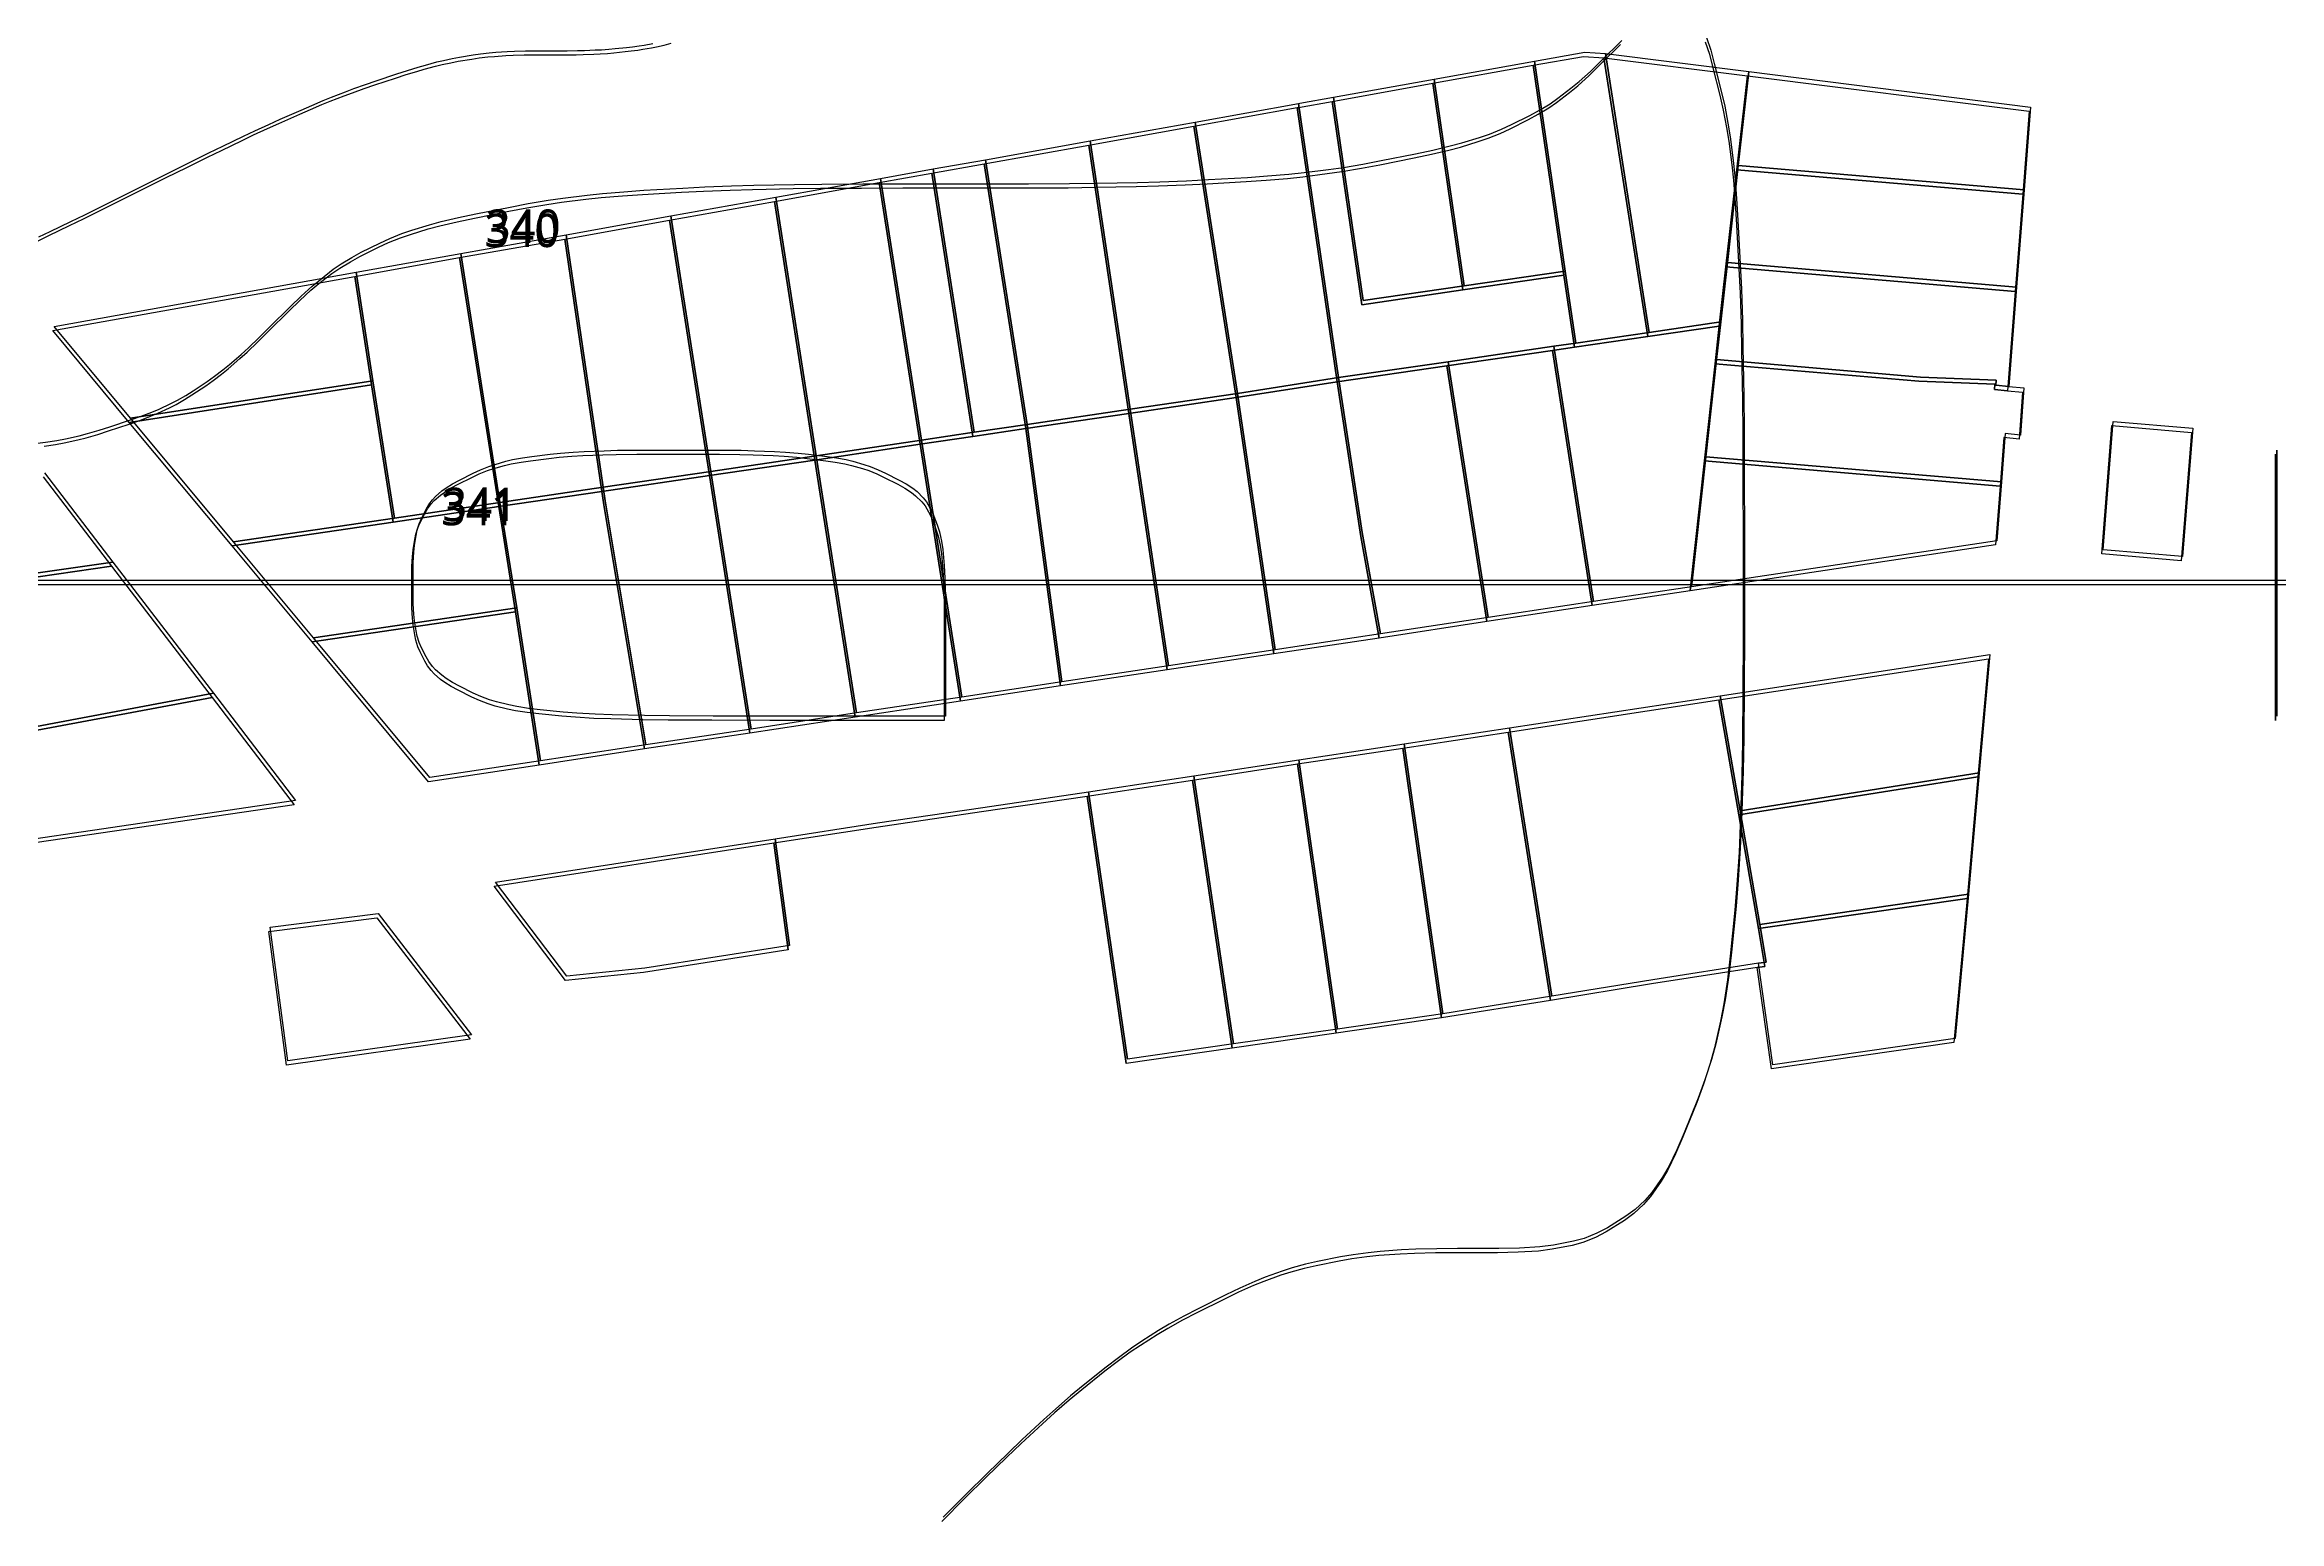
# Model space of a CAD drawing. Header units: metres. Extents: x -1097 to 1588, y -185 to 884.
# Drawn here: x 215.2 to 467, y -21.3 to 145.1 of the extents above; entities that cross this region are included whole.
import ezdxf

# ---------------------------------------------------------------- set-up
doc = ezdxf.new("R2010")
doc.units = ezdxf.units.M
for name, color, linetype in [('MUROS', 7, 'Continuous'), ('TERRENO', 188, 'Continuous'), ('VISTA LEJOS', 7, 'Continuous')]:
    doc.layers.add(name, color=color, linetype=linetype)

msp = doc.modelspace()

# ---------------------------------------------------------------- linework, layer by layer
at = {"layer": 'MUROS'}
for points in [[(33.52, 763.48), (1528.87, 763.48), (1528.87, 84.2), (33.52, 84.2)], [(33.67, 763.95), (1529.02, 763.95), (1529.02, 84.67), (33.67, 84.67)]]:
    msp.add_lwpolyline(points, close=True, dxfattribs=at)
at = {"layer": 'TERRENO'}
for points in [[(214.38, 122.95), (215.67, 123.56), (218.01, 124.69), (219.56, 125.45), (221.89, 126.6), (224.23, 127.76), (228.89, 130.09), (231.22, 131.25), (233.56, 132.41), (235.11, 133.16), (237.45, 134.29), (238.74, 134.9), (240.3, 135.62), (241.59, 136.21), (243.93, 137.24), (245.14, 137.77), (246.43, 138.32), (247.38, 138.7), (248.94, 139.31), (249.89, 139.66), (251.18, 140.12), (252.39, 140.54), (254.73, 141.31), (255.91, 141.7), (257.12, 142.07), (257.95, 142.31), (259.25, 142.66), (260, 142.84), (260.95, 143.04), (261.78, 143.2), (263.34, 143.46), (264.17, 143.58), (265.12, 143.7), (265.87, 143.76), (267.17, 143.85), (268, 143.89), (269.21, 143.92), (270.39, 143.93), (272.73, 143.93), (273.9, 143.93), (275.08, 143.94), (275.88, 143.96), (277.08, 144.01), (277.77, 144.04), (278.6, 144.1), (279.31, 144.16), (280.61, 144.29), (281.29, 144.37), (282.04, 144.47), (282.6, 144.56), (283.56, 144.73), (284.15, 144.85), (284.99, 145.04), (285.78, 145.23)], [(215.13, 99.81), (216.43, 100.01), (217.38, 100.19), (218.94, 100.54), (219.89, 100.78), (221.18, 101.15), (222.39, 101.54), (224.73, 102.31), (225.91, 102.73), (227.12, 103.19), (227.95, 103.54), (229.25, 104.15), (230, 104.53), (230.95, 105.08), (231.78, 105.61), (233.34, 106.64), (234.17, 107.23), (235.12, 107.95), (235.87, 108.56), (237.17, 109.69), (238, 110.44), (239.21, 111.6), (240.39, 112.76), (242.73, 115.09), (243.93, 116.25), (245.19, 117.4), (246.1, 118.16), (247.57, 119.29), (248.46, 119.9), (249.64, 120.62), (250.72, 121.21), (252.8, 122.24), (253.94, 122.77), (255.29, 123.32), (256.41, 123.7), (258.39, 124.31), (259.71, 124.66), (261.67, 125.12), (263.62, 125.54), (267.5, 126.31), (269.54, 126.7), (271.76, 127.07), (273.42, 127.31), (276.18, 127.66), (277.9, 127.84), (280.29, 128.04), (282.56, 128.2), (286.96, 128.45), (289.43, 128.58), (292.43, 128.69), (294.95, 128.76), (299.53, 128.85), (302.6, 128.89), (307.24, 128.92), (311.89, 128.93), (321.23, 128.93), (325.88, 128.93), (330.52, 128.96), (333.59, 129), (338.17, 129.09), (340.7, 129.16), (343.69, 129.27), (346.16, 129.4), (350.56, 129.65), (352.83, 129.81), (355.22, 130.01), (356.94, 130.19), (359.7, 130.54), (361.36, 130.78), (363.58, 131.15), (365.62, 131.54), (369.51, 132.31), (371.45, 132.73), (373.41, 133.19), (374.73, 133.54), (376.72, 134.15), (377.83, 134.53), (379.18, 135.08), (380.32, 135.61), (382.4, 136.64), (383.48, 137.23), (384.66, 137.95), (385.55, 138.56), (387.02, 139.69), (387.93, 140.45), (389.2, 141.6), (390.4, 142.76), (392.73, 145.09)], [(402.3, 145.4), (402.76, 143.99), (403.17, 142.48), (403.95, 139.37), (404.33, 137.69), (404.71, 135.76), (404.95, 134.22), (405.29, 131.55), (405.48, 129.81), (405.68, 127.27), (405.83, 124.79), (406.09, 119.86), (406.22, 117.06), (406.33, 113.57), (406.4, 110.57), (406.49, 105.04), (406.52, 101.29), (406.55, 95.55), (406.56, 89.76), (406.56, 78.09), (406.54, 72.28), (406.49, 66.52), (406.41, 62.73), (406.24, 57.12), (406.1, 54.04), (405.87, 50.44), (405.62, 47.52), (405.1, 42.33), (404.8, 39.69), (404.39, 36.96), (404.03, 35.04), (403.34, 32.01), (402.86, 30.24), (402.11, 27.93), (401.34, 25.87), (399.78, 21.98), (398.96, 20.06), (398.04, 18.19), (397.33, 16.99), (396.12, 15.26), (395.35, 14.35), (394.25, 13.34), (393.2, 12.57), (391.13, 11.27), (389.95, 10.65), (388.51, 10.07), (387.29, 9.74), (385.04, 9.31), (383.52, 9.11), (381.22, 8.97), (378.89, 8.92), (374.23, 8.92), (371.89, 8.9), (369.52, 8.85), (367.93, 8.77), (365.51, 8.6), (364.15, 8.46), (362.48, 8.23), (361.06, 7.98), (358.47, 7.46), (357.1, 7.16), (355.6, 6.75), (354.47, 6.39), (352.57, 5.7), (351.38, 5.22), (349.71, 4.47), (348.12, 3.7), (345.01, 2.14), (343.41, 1.32), (341.74, 0.4), (340.55, -0.31), (338.65, -1.52), (337.52, -2.29), (336.02, -3.38), (334.66, -4.44), (332.06, -6.51), (330.64, -7.69), (328.97, -9.13), (327.61, -10.35), (325.19, -12.6), (323.6, -14.12), (321.24, -16.42), (318.89, -18.75), (316.29, -21.35)]]:
    msp.add_lwpolyline(points, dxfattribs=at)
for points in [[(316.56, 68.92), (296.9, 68.92), (290.35, 68.93), (285.46, 68.96), (282.61, 69), (278.99, 69.09), (277.08, 69.15), (275.01, 69.27), (273.46, 69.39), (270.86, 69.65), (269.56, 69.81), (268.23, 70.01), (267.33, 70.19), (265.95, 70.54), (265.16, 70.78), (264.18, 71.15), (263.34, 71.54), (261.78, 72.31), (261.01, 72.73), (260.27, 73.19), (259.79, 73.54), (259.09, 74.15), (258.73, 74.53), (258.33, 75.08), (258.02, 75.61), (257.5, 76.64), (257.25, 77.23), (257.02, 77.95), (256.89, 78.56), (256.71, 79.69), (256.64, 80.44), (256.58, 81.6), (256.56, 82.76), (256.56, 85.09), (256.58, 86.25), (256.64, 87.4), (256.71, 88.16), (256.89, 89.29), (257.02, 89.9), (257.25, 90.62), (257.5, 91.21), (258.02, 92.24), (258.33, 92.77), (258.73, 93.32), (259.09, 93.7), (259.79, 94.31), (260.27, 94.66), (261.01, 95.12), (261.78, 95.54), (263.34, 96.31), (264.16, 96.7), (265.08, 97.07), (265.79, 97.31), (267, 97.66), (267.77, 97.84), (268.87, 98.04), (269.92, 98.19), (272, 98.45), (273.17, 98.58), (274.61, 98.69), (275.84, 98.76), (278.08, 98.85), (279.6, 98.89), (281.9, 98.91), (284.23, 98.92), (288.89, 98.92), (291.22, 98.91), (293.52, 98.89), (295.04, 98.85), (297.28, 98.76), (298.51, 98.69), (299.95, 98.58), (301.12, 98.45), (303.2, 98.19), (304.25, 98.04), (305.35, 97.84), (306.12, 97.66), (307.33, 97.31), (308.04, 97.07), (308.96, 96.7), (309.78, 96.31), (311.34, 95.54), (312.11, 95.11), (312.85, 94.62), (313.33, 94.23), (314.03, 93.54), (314.39, 93.09), (314.79, 92.43), (315.1, 91.77), (315.62, 90.48), (315.87, 89.7), (316.1, 88.66), (316.23, 87.71), (316.41, 85.9), (316.48, 84.48), (316.54, 82.03), (316.56, 78.75), (316.56, 68.92)], [(466.56, 68.92), (466.56, 68.92), (466.56, 68.93), (466.56, 68.96), (466.56, 69), (466.56, 69.09), (466.56, 69.15), (466.56, 69.27), (466.56, 69.39), (466.56, 69.65), (466.56, 69.81), (466.56, 70.01), (466.56, 70.19), (466.56, 70.54), (466.56, 70.78), (466.56, 71.15), (466.56, 71.54), (466.56, 72.31), (466.56, 72.73), (466.56, 73.19), (466.56, 73.54), (466.56, 74.15), (466.56, 74.53), (466.56, 75.08), (466.56, 75.61), (466.56, 76.64), (466.56, 77.23), (466.56, 77.95), (466.56, 78.56), (466.56, 79.69), (466.56, 80.44), (466.56, 81.6), (466.56, 82.76), (466.56, 85.09), (466.56, 86.25), (466.56, 87.4), (466.56, 88.16), (466.56, 89.29), (466.56, 89.9), (466.56, 90.62), (466.56, 91.21), (466.56, 92.24), (466.56, 92.77), (466.56, 93.32), (466.56, 93.7), (466.56, 94.31), (466.56, 94.66), (466.56, 95.12), (466.56, 95.54), (466.56, 96.31), (466.56, 96.7), (466.56, 97.07), (466.56, 97.31), (466.56, 97.66), (466.56, 97.84), (466.56, 98.04), (466.56, 98.19), (466.56, 98.45), (466.56, 98.58), (466.56, 98.69), (466.56, 98.76), (466.56, 98.85), (466.56, 98.89), (466.56, 98.91), (466.56, 98.92), (466.56, 98.92), (466.56, 98.91), (466.56, 98.89), (466.56, 98.85), (466.56, 98.76), (466.56, 98.69), (466.56, 98.58), (466.56, 98.45), (466.56, 98.19), (466.56, 98.04), (466.56, 97.84), (466.56, 97.66), (466.56, 97.31), (466.56, 97.07), (466.56, 96.7), (466.56, 96.31), (466.56, 95.54), (466.56, 95.11), (466.56, 94.62), (466.56, 94.23), (466.56, 93.54), (466.56, 93.09), (466.56, 92.43), (466.56, 91.77), (466.56, 90.48), (466.56, 89.7), (466.56, 88.66), (466.56, 87.71), (466.56, 85.9), (466.56, 84.48), (466.56, 82.03), (466.56, 78.75), (466.56, 68.92)]]:
    msp.add_lwpolyline(points, close=True, dxfattribs=at)
at = {"layer": 'VISTA LEJOS'}
for points in [[(214.08, 100.12), (215.29, 100.28), (216.58, 100.48), (217.53, 100.66), (219.09, 101.01), (220.04, 101.25), (221.33, 101.62), (222.54, 102.01), (224.88, 102.78), (226.06, 103.2), (227.27, 103.66), (228.1, 104.01), (229.4, 104.62), (230.15, 105), (231.1, 105.55), (231.93, 106.08), (233.49, 107.11), (234.32, 107.7), (235.27, 108.42), (236.02, 109.03), (237.32, 110.16), (238.15, 110.91), (239.36, 112.07), (240.54, 113.23), (242.88, 115.56), (244.08, 116.72), (245.34, 117.87), (246.26, 118.63), (247.72, 119.76), (248.61, 120.37), (249.79, 121.09), (250.87, 121.68), (252.95, 122.71), (254.09, 123.24), (255.44, 123.79), (256.56, 124.17), (258.54, 124.78), (259.86, 125.13), (261.82, 125.59), (263.77, 126.01), (267.65, 126.78), (269.69, 127.17), (271.91, 127.54), (273.57, 127.78), (276.33, 128.13), (278.05, 128.31), (280.44, 128.51), (282.71, 128.67), (287.11, 128.92), (289.58, 129.05), (292.58, 129.16), (295.1, 129.23), (299.68, 129.32), (302.75, 129.36), (307.39, 129.39), (312.05, 129.39), (321.38, 129.39), (326.03, 129.4), (330.67, 129.43), (333.74, 129.47), (338.32, 129.56), (340.85, 129.63), (343.84, 129.74), (346.31, 129.87), (350.72, 130.12), (352.98, 130.28), (355.37, 130.48), (357.09, 130.66), (359.85, 131.01), (361.52, 131.25), (363.73, 131.62), (365.77, 132.01), (369.66, 132.78), (371.61, 133.2), (373.56, 133.66), (374.88, 134.01), (376.87, 134.62), (377.98, 135), (379.33, 135.55), (380.48, 136.08), (382.55, 137.11), (383.63, 137.7), (384.81, 138.42), (385.7, 139.03), (387.17, 140.16), (388.08, 140.92), (389.35, 142.07), (390.55, 143.23), (392.88, 145.56)], [(214.38, 122.95), (215.67, 123.56), (218.01, 124.69), (219.56, 125.45), (221.89, 126.6), (224.23, 127.76), (228.89, 130.09), (231.22, 131.25), (233.56, 132.41), (235.11, 133.16), (237.45, 134.29), (238.74, 134.9), (240.3, 135.62), (241.59, 136.21), (243.93, 137.24), (245.14, 137.77), (246.43, 138.32), (247.38, 138.7), (248.94, 139.31), (249.89, 139.66), (251.18, 140.12), (252.39, 140.54), (254.73, 141.31), (255.91, 141.7), (257.12, 142.07), (257.95, 142.31), (259.25, 142.66), (260, 142.84), (260.95, 143.04), (261.78, 143.2), (263.34, 143.46), (264.17, 143.58), (265.12, 143.7), (265.87, 143.76), (267.17, 143.85), (268, 143.89), (269.21, 143.92), (270.39, 143.93), (272.73, 143.93), (273.9, 143.93), (275.08, 143.94), (275.88, 143.96), (277.08, 144.01), (277.77, 144.04), (278.6, 144.1), (279.31, 144.16), (280.61, 144.29), (281.29, 144.37), (282.04, 144.47), (282.6, 144.56), (283.56, 144.73), (284.15, 144.85), (284.99, 145.04), (285.78, 145.23)], [(214.53, 123.42), (215.82, 124.03), (218.16, 125.16), (219.71, 125.91), (222.04, 127.07), (224.38, 128.23), (229.04, 130.56), (231.38, 131.72), (233.71, 132.87), (235.26, 133.63), (237.6, 134.76), (238.89, 135.37), (240.45, 136.09), (241.74, 136.68), (244.08, 137.71), (245.29, 138.24), (246.58, 138.79), (247.53, 139.17), (249.09, 139.78), (250.04, 140.13), (251.33, 140.59), (252.54, 141.01), (254.88, 141.78), (256.06, 142.17), (257.27, 142.54), (258.1, 142.78), (259.4, 143.13), (260.15, 143.31), (261.1, 143.51), (261.93, 143.67), (263.49, 143.92), (264.32, 144.05), (265.27, 144.16), (266.02, 144.23), (267.32, 144.32), (268.15, 144.36), (269.36, 144.39), (270.54, 144.4), (272.88, 144.4), (274.05, 144.4), (275.23, 144.41), (276.03, 144.43), (277.24, 144.48), (277.92, 144.51), (278.75, 144.57), (279.46, 144.63), (280.76, 144.76), (281.44, 144.84), (282.19, 144.94), (282.76, 145.03), (283.71, 145.2)], [(215.13, 99.81), (216.43, 100.01), (217.38, 100.19), (218.94, 100.54), (219.89, 100.78), (221.18, 101.15), (222.39, 101.54), (224.73, 102.31), (225.91, 102.73), (227.12, 103.19), (227.95, 103.54), (229.25, 104.15), (230, 104.53), (230.95, 105.08), (231.78, 105.61), (233.34, 106.64), (234.17, 107.23), (235.12, 107.95), (235.87, 108.56), (237.17, 109.69), (238, 110.44), (239.21, 111.6), (240.39, 112.76), (242.73, 115.09), (243.93, 116.25), (245.19, 117.4), (246.1, 118.16), (247.57, 119.29), (248.46, 119.9), (249.64, 120.62), (250.72, 121.21), (252.8, 122.24), (253.94, 122.77), (255.29, 123.32), (256.41, 123.7), (258.39, 124.31), (259.71, 124.66), (261.67, 125.12), (263.62, 125.54), (267.5, 126.31), (269.54, 126.7), (271.76, 127.07), (273.42, 127.31), (276.18, 127.66), (277.9, 127.84), (280.29, 128.04), (282.56, 128.2), (286.96, 128.45), (289.43, 128.58), (292.43, 128.69), (294.95, 128.76), (299.53, 128.85), (302.6, 128.89), (307.24, 128.92), (311.89, 128.93), (321.23, 128.93), (325.88, 128.93), (330.52, 128.96), (333.59, 129), (338.17, 129.09), (340.7, 129.16), (343.69, 129.27), (346.16, 129.4), (350.56, 129.65), (352.83, 129.81), (355.22, 130.01), (356.94, 130.19), (359.7, 130.54), (361.36, 130.78), (363.58, 131.15), (365.62, 131.54), (369.51, 132.31), (371.45, 132.73), (373.41, 133.19), (374.73, 133.54), (376.72, 134.15), (377.83, 134.53), (379.18, 135.08), (380.32, 135.61), (382.4, 136.64), (383.48, 137.23), (384.66, 137.95), (385.55, 138.56), (387.02, 139.69), (387.93, 140.45), (389.2, 141.6), (390.4, 142.76), (392.73, 145.09)], [(402.3, 145.4), (402.76, 143.99), (403.17, 142.48), (403.95, 139.37), (404.33, 137.69), (404.71, 135.76), (404.95, 134.22), (405.29, 131.55), (405.48, 129.81), (405.68, 127.27), (405.83, 124.79), (406.09, 119.86), (406.22, 117.06), (406.33, 113.57), (406.4, 110.57), (406.49, 105.04), (406.52, 101.29), (406.55, 95.55), (406.56, 89.76), (406.56, 78.09), (406.54, 72.28), (406.49, 66.52), (406.41, 62.73), (406.24, 57.12), (406.1, 54.04), (405.87, 50.44), (405.62, 47.52), (405.1, 42.33), (404.8, 39.69), (404.39, 36.96), (404.03, 35.04), (403.34, 32.01), (402.86, 30.24), (402.11, 27.93), (401.34, 25.87), (399.78, 21.98), (398.96, 20.06), (398.04, 18.19), (397.33, 16.99), (396.12, 15.26), (395.35, 14.35), (394.25, 13.34), (393.2, 12.57), (391.13, 11.27), (389.95, 10.65), (388.51, 10.07), (387.29, 9.74), (385.04, 9.31), (383.52, 9.11), (381.22, 8.97), (378.89, 8.92), (374.23, 8.92), (371.89, 8.9), (369.52, 8.85), (367.93, 8.77), (365.51, 8.6), (364.15, 8.46), (362.48, 8.23), (361.06, 7.98), (358.47, 7.46), (357.1, 7.16), (355.6, 6.75), (354.47, 6.39), (352.57, 5.7), (351.38, 5.22), (349.71, 4.47), (348.12, 3.7), (345.01, 2.14), (343.41, 1.32), (341.74, 0.4), (340.55, -0.31), (338.65, -1.52), (337.52, -2.29), (336.02, -3.38), (334.66, -4.44), (332.06, -6.51), (330.64, -7.69), (328.97, -9.13), (327.61, -10.35), (325.19, -12.6), (323.6, -14.12), (321.24, -16.42), (318.89, -18.75), (316.29, -21.35)], [(402.45, 145.87), (402.91, 144.46), (403.32, 142.95), (404.1, 139.84), (404.49, 138.16), (404.86, 136.23), (405.1, 134.69), (405.45, 132.02), (405.63, 130.28), (405.83, 127.74), (405.98, 125.26), (406.24, 120.33), (406.37, 117.53), (406.48, 114.04), (406.55, 111.04), (406.64, 105.51), (406.67, 101.76), (406.7, 96.02), (406.71, 90.23), (406.71, 78.56), (406.69, 72.75), (406.64, 66.99), (406.56, 63.2), (406.39, 57.59), (406.25, 54.51), (406.02, 50.91), (405.77, 47.99), (405.25, 42.8), (404.95, 40.16), (404.54, 37.42), (404.18, 35.5), (403.49, 32.48), (403.01, 30.7), (402.26, 28.4), (401.49, 26.34), (399.94, 22.45), (399.11, 20.53), (398.19, 18.66), (397.48, 17.46), (396.27, 15.73), (395.5, 14.82), (394.41, 13.81), (393.35, 13.04), (391.28, 11.74), (390.1, 11.12), (388.66, 10.54), (387.44, 10.21), (385.19, 9.78), (383.67, 9.58), (381.37, 9.44), (379.05, 9.39), (374.38, 9.39), (372.04, 9.37), (369.68, 9.32), (368.08, 9.24), (365.66, 9.07), (364.3, 8.93), (362.63, 8.7), (361.21, 8.45), (358.62, 7.93), (357.25, 7.63), (355.76, 7.22), (354.62, 6.86), (352.72, 6.17), (351.53, 5.69), (349.86, 4.94), (348.27, 4.17), (345.16, 2.61), (343.56, 1.79), (341.89, 0.87), (340.7, 0.16), (338.8, -1.05), (337.67, -1.82), (336.17, -2.92), (334.81, -3.97), (332.22, -6.04), (330.79, -7.22), (329.12, -8.66), (327.76, -9.88), (325.34, -12.13), (323.75, -13.65), (321.39, -15.95), (319.04, -18.28), (316.44, -20.88)], [(382.92, 142.76), (388.57, 143.76)], [(383.07, 143.23), (388.72, 144.23)], [(388.57, 143.76), (390.88, 143.61)], [(388.57, 143.76), (388.57, 143.76)], [(388.72, 144.23), (391.04, 144.08)], [(388.72, 144.23), (388.72, 144.23)], [(390.88, 143.61), (407.04, 141.58)], [(395.82, 112.17), (390.88, 143.61)], [(390.88, 143.61), (390.88, 143.61)], [(390.88, 143.61), (395.82, 112.17)], [(391.04, 144.08), (407.19, 142.05)], [(395.97, 112.64), (391.04, 144.08)], [(391.04, 144.08), (391.04, 144.08)], [(391.04, 144.08), (395.97, 112.64)], [(360.42, 139.16), (371.75, 141.2)], [(371.6, 140.73), (382.92, 142.76)], [(371.75, 141.2), (383.07, 143.23)], [(371.75, 141.2), (375.14, 117.9)], [(371.75, 141.2), (371.75, 141.2)], [(375.14, 117.9), (371.75, 141.2)], [(382.92, 142.76), (386.37, 119.09)], [(382.92, 142.76), (382.92, 142.76)], [(386.37, 119.09), (382.92, 142.76)], [(383.07, 143.23), (386.52, 119.56)], [(383.07, 143.23), (383.07, 143.23)], [(386.52, 119.56), (383.07, 143.23)], [(405.85, 130.98), (407.04, 141.58)], [(407.04, 141.58), (405.85, 130.98)], [(406, 131.45), (407.19, 142.05)], [(407.19, 142.05), (406, 131.45)], [(407.04, 141.58), (438.79, 137.58)], [(407.19, 142.05), (438.94, 138.05)], [(356.48, 138.01), (360.27, 138.69)], [(356.48, 138.46), (356.63, 138.48)], [(356.63, 138.48), (360.42, 139.16)], [(360.27, 138.69), (371.6, 140.73)], [(360.27, 138.69), (363.61, 115.77)], [(363.61, 115.77), (360.27, 138.69)], [(360.42, 139.16), (363.76, 116.24)], [(363.76, 116.24), (360.42, 139.16)], [(371.6, 140.73), (374.99, 117.43)], [(371.6, 140.73), (371.6, 140.73)], [(374.99, 117.43), (371.6, 140.73)], [(333, 134.23), (344.82, 136.36)], [(344.67, 135.89), (356.33, 137.99)], [(344.82, 136.36), (356.48, 138.46)], [(349.6, 105.77), (344.82, 136.36)], [(344.82, 136.36), (349.6, 105.77)], [(356.33, 137.99), (356.48, 138.01)], [(356.33, 137.99), (360.83, 107.08)], [(360.83, 107.08), (356.33, 137.99)], [(356.48, 138.46), (360.98, 107.55)], [(360.98, 107.55), (356.48, 138.46)], [(438.79, 137.58), (438.07, 128.23)], [(438.94, 138.05), (438.22, 128.7)], [(321.04, 131.64), (332.85, 133.76)], [(321.19, 132.11), (333, 134.23)], [(332.85, 133.76), (344.67, 135.89)], [(332.85, 133.76), (337.35, 103.51)], [(337.35, 103.51), (332.85, 133.76)], [(332.85, 133.76), (332.85, 133.76)], [(333, 134.23), (337.5, 103.98)], [(337.5, 103.98), (333, 134.23)], [(333, 134.23), (333, 134.23)], [(349.45, 105.3), (344.67, 135.89)], [(344.67, 135.89), (349.45, 105.3)], [(309.38, 130.01), (315.29, 131.08)], [(315.14, 130.61), (321.04, 131.64)], [(315.29, 131.08), (321.19, 132.11)], [(319.94, 101.39), (315.29, 131.08)], [(315.29, 131.08), (319.94, 101.39)], [(325.73, 101.8), (321.04, 131.64)], [(321.04, 131.64), (321.04, 131.64)], [(321.04, 131.64), (325.73, 101.8)], [(325.88, 102.27), (321.19, 132.11)], [(321.19, 132.11), (321.19, 132.11)], [(321.19, 132.11), (325.88, 102.27)], [(405.85, 130.98), (404.63, 120.05)], [(404.63, 120.05), (405.85, 130.98)], [(406, 131.45), (404.79, 120.52)], [(404.79, 120.52), (406, 131.45)], [(438.07, 128.23), (405.85, 130.98)], [(405.85, 130.98), (438.07, 128.23)], [(438.22, 128.7), (406, 131.45)], [(406, 131.45), (438.22, 128.7)], [(297.42, 127.42), (309.23, 129.54)], [(297.57, 127.89), (309.38, 130.01)], [(309.23, 129.54), (315.14, 130.61)], [(309.23, 129.54), (313.85, 100.05)], [(313.85, 100.05), (309.23, 129.54)], [(309.38, 130.01), (314, 100.52)], [(314, 100.52), (309.38, 130.01)], [(319.79, 100.92), (315.14, 130.61)], [(315.14, 130.61), (319.79, 100.92)], [(438.22, 128.7), (437.38, 117.73)], [(438.22, 128.7), (438.22, 128.7)], [(285.61, 125.3), (297.42, 127.42)], [(285.75, 125.77), (297.57, 127.89)], [(301.98, 98.26), (297.42, 127.42)], [(297.42, 127.42), (301.98, 98.26)], [(302.13, 98.73), (297.57, 127.89)], [(297.57, 127.89), (302.13, 98.73)], [(438.07, 128.23), (437.23, 117.26)], [(438.07, 128.23), (438.07, 128.23)], [(262.1, 121.55), (273.94, 123.64)], [(273.79, 123.17), (285.61, 125.3)], [(273.94, 123.64), (285.75, 125.77)], [(278.13, 95.2), (273.94, 123.64)], [(273.94, 123.64), (273.94, 123.64)], [(273.94, 123.64), (278.13, 95.2)], [(290.11, 96.51), (285.61, 125.3)], [(285.61, 125.3), (290.11, 96.51)], [(290.25, 96.98), (285.75, 125.77)], [(285.75, 125.77), (290.25, 96.98)], [(250.14, 118.95), (261.95, 121.08)], [(250.29, 119.42), (262.1, 121.55)], [(261.95, 121.08), (273.79, 123.17)], [(266.36, 93.01), (261.95, 121.08)], [(261.95, 121.08), (261.95, 121.08)], [(261.95, 121.08), (266.36, 93.01)], [(266.5, 93.48), (262.1, 121.55)], [(262.1, 121.55), (262.1, 121.55)], [(262.1, 121.55), (266.5, 93.48)], [(277.98, 94.73), (273.79, 123.17)], [(273.79, 123.17), (273.79, 123.17)], [(273.79, 123.17), (277.98, 94.73)], [(216.1, 112.86), (250.14, 118.95)], [(216.26, 113.33), (250.29, 119.42)], [(252.04, 106.73), (250.14, 118.95)], [(250.14, 118.95), (252.04, 106.73)], [(250.14, 118.95), (250.14, 118.95)], [(252.19, 107.2), (250.29, 119.42)], [(250.29, 119.42), (252.19, 107.2)], [(250.29, 119.42), (250.29, 119.42)], [(374.99, 117.43), (386.37, 119.09)], [(386.37, 119.09), (374.99, 117.43)], [(375.14, 117.9), (386.52, 119.56)], [(386.52, 119.56), (375.14, 117.9)], [(386.37, 119.09), (387.55, 110.97)], [(387.55, 110.97), (386.37, 119.09)], [(386.52, 119.56), (387.7, 111.44)], [(387.7, 111.44), (386.52, 119.56)], [(404.63, 120.05), (403.88, 113.36)], [(403.88, 113.36), (404.63, 120.05)], [(404.79, 120.52), (404.04, 113.83)], [(404.04, 113.83), (404.79, 120.52)], [(404.63, 120.05), (437.23, 117.26)], [(437.23, 117.26), (404.63, 120.05)], [(404.79, 120.52), (437.38, 117.73)], [(437.38, 117.73), (404.79, 120.52)], [(363.61, 115.77), (374.99, 117.43)], [(374.99, 117.43), (363.61, 115.77)], [(363.76, 116.24), (375.14, 117.9)], [(375.14, 117.9), (363.76, 116.24)], [(437.23, 117.26), (436.35, 106.08)], [(437.38, 117.73), (436.5, 106.55)], [(437.23, 117.26), (437.23, 117.26)], [(437.38, 117.73), (437.38, 117.73)], [(224.88, 102.98), (216.26, 113.33)], [(403.88, 113.36), (395.82, 112.17)], [(395.82, 112.17), (403.88, 113.36)], [(404.04, 113.83), (395.97, 112.64)], [(395.97, 112.64), (404.04, 113.83)], [(403.88, 113.36), (403.42, 109.11)], [(403.42, 109.11), (403.88, 113.36)], [(404.04, 113.83), (403.57, 109.58)], [(403.57, 109.58), (404.04, 113.83)], [(403.88, 113.36), (403.88, 113.36)], [(404.04, 113.83), (404.04, 113.83)], [(224.73, 102.51), (216.1, 112.86)], [(385.22, 111.08), (373.34, 109.35)], [(373.34, 109.35), (385.22, 111.08)], [(387.55, 110.97), (385.07, 110.61)], [(385.07, 110.61), (387.55, 110.97)], [(387.7, 111.44), (385.22, 111.08)], [(385.22, 111.08), (387.7, 111.44)], [(385.22, 111.08), (389.72, 82.33)], [(389.72, 82.33), (385.22, 111.08)], [(395.82, 112.17), (387.55, 110.97)], [(387.55, 110.97), (395.82, 112.17)], [(387.55, 110.97), (387.55, 110.97)], [(395.97, 112.64), (387.7, 111.44)], [(387.7, 111.44), (395.97, 112.64)], [(387.7, 111.44), (387.7, 111.44)], [(373.19, 108.88), (360.83, 107.08)], [(360.83, 107.08), (373.19, 108.88)], [(373.34, 109.35), (360.98, 107.55)], [(360.98, 107.55), (373.34, 109.35)], [(385.07, 110.61), (373.19, 108.88)], [(373.19, 108.88), (385.07, 110.61)], [(373.19, 108.88), (377.7, 80.05)], [(377.7, 80.05), (373.19, 108.88)], [(373.19, 108.88), (373.19, 108.88)], [(373.34, 109.35), (377.85, 80.52)], [(377.85, 80.52), (373.34, 109.35)], [(373.34, 109.35), (373.34, 109.35)], [(385.07, 110.61), (389.57, 81.86)], [(389.57, 81.86), (385.07, 110.61)], [(402.23, 98.17), (403.42, 109.11)], [(403.42, 109.11), (402.23, 98.17)], [(402.38, 98.64), (403.57, 109.58)], [(403.57, 109.58), (402.38, 98.64)], [(403.42, 109.11), (426.38, 107.14)], [(426.38, 107.14), (403.42, 109.11)], [(403.42, 109.11), (403.42, 109.11)], [(403.57, 109.58), (426.54, 107.61)], [(426.54, 107.61), (403.57, 109.58)], [(403.57, 109.58), (403.57, 109.58)], [(252.04, 106.73), (224.73, 102.51)], [(224.73, 102.51), (252.04, 106.73)], [(252.19, 107.2), (224.88, 102.98)], [(224.88, 102.98), (252.19, 107.2)], [(254.48, 91.26), (252.04, 106.73)], [(252.04, 106.73), (252.04, 106.73)], [(252.04, 106.73), (254.48, 91.26)], [(254.63, 91.73), (252.19, 107.2)], [(252.19, 107.2), (252.19, 107.2)], [(252.19, 107.2), (254.63, 91.73)], [(349.6, 105.77), (337.5, 103.98)], [(337.5, 103.98), (349.6, 105.77)], [(360.83, 107.08), (349.45, 105.3)], [(349.45, 105.3), (360.83, 107.08)], [(360.98, 107.55), (349.6, 105.77)], [(349.6, 105.77), (360.98, 107.55)], [(349.6, 105.77), (349.6, 105.77)], [(353.83, 76.89), (349.6, 105.77)], [(349.6, 105.77), (353.83, 76.89)], [(360.83, 107.08), (363.51, 89.64)], [(360.83, 107.08), (360.83, 107.08)], [(363.51, 89.64), (360.83, 107.08)], [(360.98, 107.55), (363.66, 90.11)], [(360.98, 107.55), (360.98, 107.55)], [(363.66, 90.11), (360.98, 107.55)], [(426.38, 107.14), (434.92, 106.8)], [(434.92, 106.8), (426.38, 107.14)], [(426.54, 107.61), (435.07, 107.27)], [(435.07, 107.27), (426.54, 107.61)], [(434.92, 106.8), (434.88, 106.23)], [(434.88, 106.23), (434.92, 106.8)], [(434.88, 106.23), (436.35, 106.08)], [(436.35, 106.08), (434.88, 106.23)], [(435.07, 107.27), (435.04, 106.7)], [(435.04, 106.7), (435.07, 107.27)], [(435.04, 106.7), (436.5, 106.55)], [(436.5, 106.55), (435.04, 106.7)], [(436.35, 106.08), (438.04, 105.92)], [(436.5, 106.55), (438.19, 106.39)], [(438.04, 105.92), (437.67, 100.61)], [(438.19, 106.39), (437.82, 101.08)], [(337.35, 103.51), (325.73, 101.8)], [(325.73, 101.8), (337.35, 103.51)], [(337.5, 103.98), (325.88, 102.27)], [(325.88, 102.27), (337.5, 103.98)], [(349.45, 105.3), (337.35, 103.51)], [(337.35, 103.51), (349.45, 105.3)], [(341.67, 74.61), (337.35, 103.51)], [(337.35, 103.51), (341.67, 74.61)], [(341.82, 75.08), (337.5, 103.98)], [(337.5, 103.98), (341.82, 75.08)], [(349.45, 105.3), (349.45, 105.3)], [(353.68, 76.42), (349.45, 105.3)], [(349.45, 105.3), (353.68, 76.42)], [(236.32, 88.58), (224.73, 102.51)], [(236.47, 89.05), (224.88, 102.98)], [(319.79, 100.92), (313.85, 100.05)], [(313.85, 100.05), (319.79, 100.92)], [(319.94, 101.39), (314, 100.52)], [(314, 100.52), (319.94, 101.39)], [(325.73, 101.8), (319.79, 100.92)], [(319.79, 100.92), (325.73, 101.8)], [(319.79, 100.92), (319.79, 100.92)], [(325.88, 102.27), (319.94, 101.39)], [(319.94, 101.39), (325.88, 102.27)], [(319.94, 101.39), (319.94, 101.39)], [(325.73, 101.8), (329.67, 72.8)], [(329.67, 72.8), (325.73, 101.8)], [(325.88, 102.27), (329.82, 73.27)], [(329.82, 73.27), (325.88, 102.27)], [(435.95, 100.8), (435.51, 95.33)], [(436.1, 101.27), (435.66, 95.8)], [(437.67, 100.61), (435.95, 100.8)], [(437.82, 101.08), (436.1, 101.27)], [(446.97, 87.68), (448.1, 102.14)], [(447.12, 88.15), (448.25, 102.61)], [(448.1, 102.14), (457.07, 101.37)], [(448.25, 102.61), (457.22, 101.84)], [(457.07, 101.37), (455.93, 86.91)], [(457.22, 101.84), (456.08, 87.38)], [(301.98, 98.26), (290.11, 96.51)], [(290.11, 96.51), (301.98, 98.26)], [(302.13, 98.73), (290.25, 96.98)], [(290.25, 96.98), (302.13, 98.73)], [(313.85, 100.05), (301.98, 98.26)], [(301.98, 98.26), (313.85, 100.05)], [(301.98, 98.26), (301.98, 98.26)], [(301.98, 98.26), (306.51, 69.3)], [(306.51, 69.3), (301.98, 98.26)], [(314, 100.52), (302.13, 98.73)], [(302.13, 98.73), (314, 100.52)], [(302.13, 98.73), (302.13, 98.73)], [(302.13, 98.73), (306.66, 69.77)], [(306.66, 69.77), (302.13, 98.73)], [(313.85, 100.05), (313.85, 100.05)], [(313.85, 100.05), (318.39, 71.08)], [(318.39, 71.08), (313.85, 100.05)], [(314, 100.52), (314, 100.52)], [(314, 100.52), (318.54, 71.55)], [(318.54, 71.55), (314, 100.52)], [(400.75, 83.98), (402.38, 98.64)], [(402.38, 98.64), (400.75, 83.98)], [(402.38, 98.64), (435.66, 95.8)], [(435.66, 95.8), (402.38, 98.64)], [(402.38, 98.64), (402.38, 98.64)], [(215.04, 96.36), (222.73, 86.3)], [(215.19, 96.83), (222.88, 86.77)], [(290.11, 96.51), (277.98, 94.73)], [(277.98, 94.73), (290.11, 96.51)], [(290.25, 96.98), (278.13, 95.2)], [(278.13, 95.2), (290.25, 96.98)], [(290.11, 96.51), (290.11, 96.51)], [(290.11, 96.51), (294.64, 67.48)], [(294.64, 67.48), (290.11, 96.51)], [(290.25, 96.98), (290.25, 96.98)], [(290.25, 96.98), (294.79, 67.95)], [(294.79, 67.95), (290.25, 96.98)], [(400.6, 83.51), (402.23, 98.17)], [(402.23, 98.17), (400.6, 83.51)], [(402.23, 98.17), (435.51, 95.33)], [(435.51, 95.33), (402.23, 98.17)], [(402.23, 98.17), (402.23, 98.17)], [(435.66, 95.8), (435.16, 89.17)], [(266.5, 93.48), (254.63, 91.73)], [(254.63, 91.73), (266.5, 93.48)], [(277.98, 94.73), (266.36, 93.01)], [(266.36, 93.01), (277.98, 94.73)], [(278.13, 95.2), (266.5, 93.48)], [(266.5, 93.48), (278.13, 95.2)], [(266.5, 93.48), (268.38, 81.61)], [(268.38, 81.61), (266.5, 93.48)], [(277.98, 94.73), (278.2, 93.2)], [(278.2, 93.2), (277.98, 94.73)], [(278.13, 95.2), (278.35, 93.67)], [(278.35, 93.67), (278.13, 95.2)], [(278.2, 93.2), (282.79, 65.7)], [(282.79, 65.7), (278.2, 93.2)], [(278.2, 93.2), (278.2, 93.2)], [(278.35, 93.67), (282.94, 66.17)], [(282.94, 66.17), (278.35, 93.67)], [(278.35, 93.67), (278.35, 93.67)], [(435.51, 95.33), (435.01, 88.7)], [(254.48, 91.26), (236.32, 88.58)], [(236.32, 88.58), (254.48, 91.26)], [(254.63, 91.73), (236.47, 89.05)], [(236.47, 89.05), (254.63, 91.73)], [(266.36, 93.01), (254.48, 91.26)], [(254.48, 91.26), (266.36, 93.01)], [(266.36, 93.01), (268.23, 81.14)], [(268.23, 81.14), (266.36, 93.01)], [(236.32, 88.58), (236.32, 88.58)], [(245.32, 77.76), (236.32, 88.58)], [(236.47, 89.05), (236.47, 89.05)], [(245.47, 78.23), (236.47, 89.05)], [(363.51, 89.64), (365.54, 78.2)], [(365.54, 78.2), (363.51, 89.64)], [(363.66, 90.11), (365.69, 78.67)], [(365.69, 78.67), (363.66, 90.11)], [(435.01, 88.7), (400.6, 83.51)], [(435.16, 89.17), (400.75, 83.98)], [(456.08, 87.38), (447.12, 88.15)], [(208.23, 84.2), (222.73, 86.3)], [(222.73, 86.3), (208.23, 84.2)], [(208.38, 84.67), (222.88, 86.77)], [(222.88, 86.77), (208.38, 84.67)], [(222.73, 86.3), (234.07, 71.51)], [(222.73, 86.3), (222.73, 86.3)], [(222.88, 86.77), (234.22, 71.98)], [(222.88, 86.77), (222.88, 86.77)], [(455.93, 86.91), (446.97, 87.68)], [(455.93, 86.91), (455.93, 86.91)], [(456.08, 87.38), (456.08, 87.38)], [(1528.87, 84.2), (33.52, 84.2)], [(1529.02, 84.67), (33.67, 84.67)], [(400.6, 83.51), (389.57, 81.86)], [(400.75, 83.98), (389.72, 82.33)], [(400.6, 83.51), (400.6, 83.51)], [(400.75, 83.98), (400.75, 83.98)], [(268.23, 81.14), (245.32, 77.76)], [(245.32, 77.76), (268.23, 81.14)], [(268.38, 81.61), (245.47, 78.23)], [(245.47, 78.23), (268.38, 81.61)], [(268.23, 81.14), (270.92, 63.89)], [(270.92, 63.89), (268.23, 81.14)], [(268.38, 81.61), (271.07, 64.36)], [(271.07, 64.36), (268.38, 81.61)], [(389.57, 81.86), (377.7, 80.05)], [(389.72, 82.33), (377.85, 80.52)], [(258.6, 62.48), (245.47, 78.23)], [(365.54, 78.2), (353.68, 76.42)], [(365.69, 78.67), (353.83, 76.89)], [(377.7, 80.05), (365.54, 78.2)], [(365.54, 78.2), (365.54, 78.2)], [(377.85, 80.52), (365.69, 78.67)], [(365.69, 78.67), (365.69, 78.67)], [(258.45, 62.01), (245.32, 77.76)], [(353.68, 76.42), (341.67, 74.61)], [(353.83, 76.89), (341.82, 75.08)], [(403.82, 71.23), (434.2, 75.86)], [(403.97, 71.7), (434.35, 76.33)], [(434.2, 75.86), (433.01, 62.55)], [(434.35, 76.33), (433.16, 63.02)], [(329.82, 73.27), (318.54, 71.55)], [(341.67, 74.61), (329.67, 72.8)], [(341.82, 75.08), (329.82, 73.27)], [(329.82, 73.27), (329.82, 73.27)], [(210.92, 67.17), (234.07, 71.51)], [(234.07, 71.51), (210.92, 67.17)], [(211.07, 67.64), (234.22, 71.98)], [(234.22, 71.98), (211.07, 67.64)], [(234.07, 71.51), (243.32, 59.42)], [(234.07, 71.51), (234.07, 71.51)], [(234.22, 71.98), (243.47, 59.89)], [(234.22, 71.98), (234.22, 71.98)], [(318.39, 71.08), (306.51, 69.3)], [(318.54, 71.55), (306.66, 69.77)], [(329.67, 72.8), (318.39, 71.08)], [(329.67, 72.8), (329.67, 72.8)], [(380.1, 67.61), (403.82, 71.23)], [(380.25, 68.08), (403.97, 71.7)], [(403.82, 71.23), (406.07, 58.26)], [(406.07, 58.26), (403.82, 71.23)], [(403.82, 71.23), (403.82, 71.23)], [(403.97, 71.7), (406.22, 58.73)], [(406.22, 58.73), (403.97, 71.7)], [(403.97, 71.7), (403.97, 71.7)], [(306.51, 69.3), (294.64, 67.48)], [(306.66, 69.77), (294.79, 67.95)], [(368.38, 66.27), (380.25, 68.08)], [(380.25, 68.08), (385, 37.83)], [(385, 37.83), (380.25, 68.08)], [(380.25, 68.08), (380.25, 68.08)], [(282.79, 65.7), (270.92, 63.89)], [(282.94, 66.17), (271.07, 64.36)], [(294.64, 67.48), (282.79, 65.7)], [(294.79, 67.95), (282.94, 66.17)], [(356.35, 64.01), (368.23, 65.8)], [(356.5, 64.48), (368.38, 66.27)], [(368.23, 65.8), (380.1, 67.61)], [(368.23, 65.8), (372.57, 35.39)], [(372.57, 35.39), (368.23, 65.8)], [(368.38, 66.27), (372.72, 35.86)], [(372.72, 35.86), (368.38, 66.27)], [(380.1, 67.61), (384.85, 37.36)], [(384.85, 37.36), (380.1, 67.61)], [(380.1, 67.61), (380.1, 67.61)], [(270.92, 63.89), (258.45, 62.01)], [(271.07, 64.36), (258.6, 62.48)], [(270.92, 63.89), (270.92, 63.89)], [(271.07, 64.36), (271.07, 64.36)], [(344.51, 62.2), (356.35, 64.01)], [(344.66, 62.67), (356.5, 64.48)], [(356.35, 64.01), (360.7, 33.67)], [(360.7, 33.67), (356.35, 64.01)], [(356.5, 64.48), (360.85, 34.14)], [(360.85, 34.14), (356.5, 64.48)], [(406.22, 58.73), (433.16, 63.02)], [(433.16, 63.02), (406.22, 58.73)], [(433.16, 63.02), (431.94, 49.33)], [(433.16, 63.02), (433.16, 63.02)], [(258.45, 62.01), (258.45, 62.01)], [(258.6, 62.48), (258.6, 62.48)], [(320.91, 59.11), (332.79, 60.86)], [(332.64, 60.39), (344.51, 62.2)], [(332.79, 60.86), (344.66, 62.67)], [(332.79, 60.86), (337.22, 30.73)], [(337.22, 30.73), (332.79, 60.86)], [(332.79, 60.86), (332.79, 60.86)], [(344.51, 62.2), (348.98, 31.98)], [(348.98, 31.98), (344.51, 62.2)], [(344.66, 62.67), (349.13, 32.45)], [(349.13, 32.45), (344.66, 62.67)], [(406.07, 58.26), (433.01, 62.55)], [(433.01, 62.55), (406.07, 58.26)], [(433.01, 62.55), (431.79, 48.86)], [(433.01, 62.55), (433.01, 62.55)], [(243.32, 59.42), (212.82, 54.92)], [(243.47, 59.89), (212.97, 55.39)], [(308.89, 56.89), (320.76, 58.64)], [(309.04, 57.36), (320.91, 59.11)], [(320.76, 58.64), (332.64, 60.39)], [(320.76, 58.64), (320.76, 58.64)], [(320.91, 59.11), (320.91, 59.11)], [(332.64, 60.39), (337.07, 30.26)], [(337.07, 30.26), (332.64, 60.39)], [(332.64, 60.39), (332.64, 60.39)], [(408.29, 45.45), (406.07, 58.26)], [(406.07, 58.26), (408.29, 45.45)], [(408.44, 45.92), (406.22, 58.73)], [(406.22, 58.73), (408.44, 45.92)], [(266, 50.7), (297.5, 55.58)], [(297.35, 55.11), (308.89, 56.89)], [(297.5, 55.58), (309.04, 57.36)], [(299.13, 43.55), (297.5, 55.58)], [(265.86, 50.23), (297.35, 55.11)], [(298.98, 43.08), (297.35, 55.11)], [(274.04, 40.08), (266, 50.7)], [(273.89, 39.61), (265.86, 50.23)], [(431.79, 48.86), (408.29, 45.45)], [(431.94, 49.33), (408.44, 45.92)], [(431.79, 48.86), (430.32, 32.61)], [(431.94, 49.33), (430.47, 33.08)], [(408.29, 45.45), (409.01, 41.2)], [(408.44, 45.92), (409.16, 41.67)], [(408.13, 41.08), (396.23, 39.23)], [(408.29, 41.55), (396.38, 39.7)], [(409.01, 41.2), (408.13, 41.08)], [(409.16, 41.67), (408.29, 41.55)], [(385, 37.83), (372.72, 35.86)], [(396.23, 39.23), (384.85, 37.36)], [(396.38, 39.7), (385, 37.83)], [(372.57, 35.39), (360.7, 33.67)], [(372.72, 35.86), (360.85, 34.14)], [(384.85, 37.36), (372.57, 35.39)], [(372.57, 35.39), (372.57, 35.39)], [(372.72, 35.86), (372.72, 35.86)], [(360.7, 33.67), (348.98, 31.98)], [(360.85, 34.14), (349.13, 32.45)], [(360.7, 33.67), (360.7, 33.67)], [(360.85, 34.14), (360.85, 34.14)], [(348.98, 31.98), (337.07, 30.26)], [(349.13, 32.45), (337.22, 30.73)], [(348.98, 31.98), (348.98, 31.98)], [(349.13, 32.45), (349.13, 32.45)]]:
    msp.add_lwpolyline(points, dxfattribs=at)
for points in [[(316.56, 68.92), (296.9, 68.92), (290.35, 68.93), (285.46, 68.96), (282.61, 69), (278.99, 69.09), (277.08, 69.15), (275.01, 69.27), (273.46, 69.39), (270.86, 69.65), (269.56, 69.81), (268.23, 70.01), (267.33, 70.19), (265.95, 70.54), (265.16, 70.78), (264.18, 71.15), (263.34, 71.54), (261.78, 72.31), (261.01, 72.73), (260.27, 73.19), (259.79, 73.54), (259.09, 74.15), (258.73, 74.53), (258.33, 75.08), (258.02, 75.61), (257.5, 76.64), (257.25, 77.23), (257.02, 77.95), (256.89, 78.56), (256.71, 79.69), (256.64, 80.44), (256.58, 81.6), (256.56, 82.76), (256.56, 85.09), (256.58, 86.25), (256.64, 87.4), (256.71, 88.16), (256.89, 89.29), (257.02, 89.9), (257.25, 90.62), (257.5, 91.21), (258.02, 92.24), (258.33, 92.77), (258.73, 93.32), (259.09, 93.7), (259.79, 94.31), (260.27, 94.66), (261.01, 95.12), (261.78, 95.54), (263.34, 96.31), (264.16, 96.7), (265.08, 97.07), (265.79, 97.31), (267, 97.66), (267.77, 97.84), (268.87, 98.04), (269.92, 98.19), (272, 98.45), (273.17, 98.58), (274.61, 98.69), (275.84, 98.76), (278.08, 98.85), (279.6, 98.89), (281.9, 98.91), (284.23, 98.92), (288.89, 98.92), (291.22, 98.91), (293.52, 98.89), (295.04, 98.85), (297.28, 98.76), (298.51, 98.69), (299.95, 98.58), (301.12, 98.45), (303.2, 98.19), (304.25, 98.04), (305.35, 97.84), (306.12, 97.66), (307.33, 97.31), (308.04, 97.07), (308.96, 96.7), (309.78, 96.31), (311.34, 95.54), (312.11, 95.11), (312.85, 94.62), (313.33, 94.23), (314.03, 93.54), (314.39, 93.09), (314.79, 92.43), (315.1, 91.77), (315.62, 90.48), (315.87, 89.7), (316.1, 88.66), (316.23, 87.71), (316.41, 85.9), (316.48, 84.48), (316.54, 82.03), (316.56, 78.75), (316.56, 68.92)], [(316.71, 69.39), (297.05, 69.39), (290.5, 69.4), (285.61, 69.43), (282.77, 69.47), (279.14, 69.56), (277.24, 69.62), (275.16, 69.74), (273.61, 69.86), (271.01, 70.12), (269.71, 70.28), (268.38, 70.48), (267.48, 70.66), (266.1, 71.01), (265.31, 71.25), (264.33, 71.62), (263.49, 72), (261.93, 72.78), (261.16, 73.2), (260.42, 73.66), (259.94, 74.01), (259.24, 74.62), (258.88, 75), (258.48, 75.55), (258.17, 76.08), (257.65, 77.11), (257.4, 77.7), (257.17, 78.42), (257.04, 79.03), (256.86, 80.16), (256.79, 80.91), (256.73, 82.07), (256.71, 83.23), (256.71, 85.56), (256.73, 86.72), (256.79, 87.87), (256.86, 88.63), (257.04, 89.76), (257.17, 90.37), (257.4, 91.09), (257.65, 91.68), (258.17, 92.71), (258.48, 93.24), (258.88, 93.79), (259.24, 94.17), (259.94, 94.78), (260.42, 95.13), (261.16, 95.59), (261.93, 96.01), (263.49, 96.78), (264.31, 97.17), (265.24, 97.54), (265.95, 97.78), (267.16, 98.13), (267.92, 98.31), (269.02, 98.51), (270.07, 98.66), (272.15, 98.92), (273.32, 99.05), (274.76, 99.16), (275.99, 99.23), (278.23, 99.32), (279.75, 99.36), (282.05, 99.38), (284.38, 99.39), (289.04, 99.39), (291.37, 99.38), (293.67, 99.36), (295.19, 99.32), (297.43, 99.23), (298.66, 99.16), (300.1, 99.05), (301.27, 98.92), (303.35, 98.66), (304.4, 98.51), (305.5, 98.31), (306.27, 98.13), (307.48, 97.78), (308.19, 97.54), (309.11, 97.17), (309.93, 96.78), (311.49, 96.01), (312.26, 95.58), (313.01, 95.09), (313.49, 94.7), (314.18, 94.01), (314.54, 93.56), (314.94, 92.89), (315.25, 92.24), (315.77, 90.95), (316.02, 90.17), (316.25, 89.13), (316.38, 88.18), (316.56, 86.37), (316.63, 84.95), (316.69, 82.5), (316.71, 79.22), (316.71, 69.39)], [(466.56, 68.92), (466.56, 68.92), (466.56, 68.93), (466.56, 68.96), (466.56, 69), (466.56, 69.09), (466.56, 69.15), (466.56, 69.27), (466.56, 69.39), (466.56, 69.65), (466.56, 69.81), (466.56, 70.01), (466.56, 70.19), (466.56, 70.54), (466.56, 70.78), (466.56, 71.15), (466.56, 71.54), (466.56, 72.31), (466.56, 72.73), (466.56, 73.19), (466.56, 73.54), (466.56, 74.15), (466.56, 74.53), (466.56, 75.08), (466.56, 75.61), (466.56, 76.64), (466.56, 77.23), (466.56, 77.95), (466.56, 78.56), (466.56, 79.69), (466.56, 80.44), (466.56, 81.6), (466.56, 82.76), (466.56, 85.09), (466.56, 86.25), (466.56, 87.4), (466.56, 88.16), (466.56, 89.29), (466.56, 89.9), (466.56, 90.62), (466.56, 91.21), (466.56, 92.24), (466.56, 92.77), (466.56, 93.32), (466.56, 93.7), (466.56, 94.31), (466.56, 94.66), (466.56, 95.12), (466.56, 95.54), (466.56, 96.31), (466.56, 96.7), (466.56, 97.07), (466.56, 97.31), (466.56, 97.66), (466.56, 97.84), (466.56, 98.04), (466.56, 98.19), (466.56, 98.45), (466.56, 98.58), (466.56, 98.69), (466.56, 98.76), (466.56, 98.85), (466.56, 98.89), (466.56, 98.91), (466.56, 98.92), (466.56, 98.92), (466.56, 98.91), (466.56, 98.89), (466.56, 98.85), (466.56, 98.76), (466.56, 98.69), (466.56, 98.58), (466.56, 98.45), (466.56, 98.19), (466.56, 98.04), (466.56, 97.84), (466.56, 97.66), (466.56, 97.31), (466.56, 97.07), (466.56, 96.7), (466.56, 96.31), (466.56, 95.54), (466.56, 95.11), (466.56, 94.62), (466.56, 94.23), (466.56, 93.54), (466.56, 93.09), (466.56, 92.43), (466.56, 91.77), (466.56, 90.48), (466.56, 89.7), (466.56, 88.66), (466.56, 87.71), (466.56, 85.9), (466.56, 84.48), (466.56, 82.03), (466.56, 78.75), (466.56, 68.92)], [(466.71, 69.39), (466.71, 69.39), (466.71, 69.4), (466.71, 69.43), (466.71, 69.47), (466.71, 69.56), (466.71, 69.62), (466.71, 69.74), (466.71, 69.86), (466.71, 70.12), (466.71, 70.28), (466.71, 70.48), (466.71, 70.66), (466.71, 71.01), (466.71, 71.25), (466.71, 71.62), (466.71, 72), (466.71, 72.78), (466.71, 73.2), (466.71, 73.66), (466.71, 74.01), (466.71, 74.62), (466.71, 75), (466.71, 75.55), (466.71, 76.08), (466.71, 77.11), (466.71, 77.7), (466.71, 78.42), (466.71, 79.03), (466.71, 80.16), (466.71, 80.91), (466.71, 82.07), (466.71, 83.23), (466.71, 85.56), (466.71, 86.72), (466.71, 87.87), (466.71, 88.63), (466.71, 89.76), (466.71, 90.37), (466.71, 91.09), (466.71, 91.68), (466.71, 92.71), (466.71, 93.24), (466.71, 93.79), (466.71, 94.17), (466.71, 94.78), (466.71, 95.13), (466.71, 95.59), (466.71, 96.01), (466.71, 96.78), (466.71, 97.17), (466.71, 97.54), (466.71, 97.78), (466.71, 98.13), (466.71, 98.31), (466.71, 98.51), (466.71, 98.66), (466.71, 98.92), (466.71, 99.05), (466.71, 99.16), (466.71, 99.23), (466.71, 99.32), (466.71, 99.36), (466.71, 99.38), (466.71, 99.39), (466.71, 99.39), (466.71, 99.38), (466.71, 99.36), (466.71, 99.32), (466.71, 99.23), (466.71, 99.16), (466.71, 99.05), (466.71, 98.92), (466.71, 98.66), (466.71, 98.51), (466.71, 98.31), (466.71, 98.13), (466.71, 97.78), (466.71, 97.54), (466.71, 97.17), (466.71, 96.78), (466.71, 96.01), (466.71, 95.58), (466.71, 95.09), (466.71, 94.7), (466.71, 94.01), (466.71, 93.56), (466.71, 92.89), (466.71, 92.24), (466.71, 90.95), (466.71, 90.17), (466.71, 89.13), (466.71, 88.18), (466.71, 86.37), (466.71, 84.95), (466.71, 82.5), (466.71, 79.22), (466.71, 69.39)], [(274.04, 40.08), (266.01, 50.7), (297.51, 55.58), (299.13, 43.55), (282.82, 40.98), (274.04, 40.08)], [(274.04, 40.08), (266.01, 50.7), (297.51, 55.58), (299.13, 43.55), (282.82, 40.98), (274.04, 40.08)], [(274.04, 40.08), (266.01, 50.7), (297.51, 55.58), (299.13, 43.55), (282.82, 40.98), (274.04, 40.08)], [(273.89, 39.61), (265.85, 50.23), (297.35, 55.11), (298.98, 43.08), (282.67, 40.51), (273.89, 39.61)], [(273.89, 39.61), (265.85, 50.23), (297.35, 55.11), (298.98, 43.08), (282.67, 40.51), (273.89, 39.61)], [(273.89, 39.61), (265.85, 50.23), (297.35, 55.11), (298.98, 43.08), (282.67, 40.51), (273.89, 39.61)], [(273.89, 39.61), (265.85, 50.23), (297.35, 55.11), (298.98, 43.08), (282.67, 40.51), (273.89, 39.61)], [(273.89, 39.61), (265.85, 50.23), (297.35, 55.11), (298.98, 43.08), (282.67, 40.51), (273.89, 39.61)], [(273.89, 39.61), (265.85, 50.23), (297.35, 55.11), (298.98, 43.08), (282.67, 40.51), (273.89, 39.61)], [(408.14, 41.08), (409.01, 41.2), (408.29, 45.45), (431.79, 48.86), (430.32, 32.61), (409.76, 29.64), (408.14, 41.08)], [(408.14, 41.08), (409.01, 41.2), (408.29, 45.45), (431.79, 48.86), (430.32, 32.61), (409.76, 29.64), (408.14, 41.08)], [(408.14, 41.08), (409.01, 41.2), (408.29, 45.45), (431.79, 48.86), (430.32, 32.61), (409.76, 29.64), (408.14, 41.08)], [(408.14, 41.08), (409.01, 41.2), (408.29, 45.45), (431.79, 48.86), (430.32, 32.61), (409.76, 29.64), (408.14, 41.08)], [(408.14, 41.08), (409.01, 41.2), (408.29, 45.45), (431.79, 48.86), (430.32, 32.61), (409.76, 29.64), (408.14, 41.08)], [(408.14, 41.08), (409.01, 41.2), (408.29, 45.45), (431.79, 48.86), (430.32, 32.61), (409.76, 29.64), (408.14, 41.08)], [(408.29, 41.55), (409.16, 41.67), (408.44, 45.92), (431.94, 49.33), (430.47, 33.08), (409.91, 30.11), (408.29, 41.55)], [(408.29, 41.55), (409.16, 41.67), (408.44, 45.92), (431.94, 49.33), (430.47, 33.08), (409.91, 30.11), (408.29, 41.55)], [(408.29, 41.55), (409.16, 41.67), (408.44, 45.92), (431.94, 49.33), (430.47, 33.08), (409.91, 30.11), (408.29, 41.55)], [(252.64, 46.67), (263.14, 33.01), (242.45, 30.08), (240.45, 45.14), (252.64, 46.67)], [(252.64, 46.67), (263.14, 33.01), (242.45, 30.08), (240.45, 45.14), (252.64, 46.67)], [(252.64, 46.67), (263.14, 33.01), (242.45, 30.08), (240.45, 45.14), (252.64, 46.67)], [(252.64, 46.67), (263.14, 33.01), (242.45, 30.08), (240.45, 45.14), (252.64, 46.67)], [(252.64, 46.67), (263.14, 33.01), (242.45, 30.08), (240.45, 45.14), (252.64, 46.67)], [(252.64, 46.67), (263.14, 33.01), (242.45, 30.08), (240.45, 45.14), (252.64, 46.67)], [(252.79, 47.14), (263.29, 33.48), (242.6, 30.55), (240.6, 45.61), (252.79, 47.14)], [(252.79, 47.14), (263.29, 33.48), (242.6, 30.55), (240.6, 45.61), (252.79, 47.14)], [(252.79, 47.14), (263.29, 33.48), (242.6, 30.55), (240.6, 45.61), (252.79, 47.14)]]:
    msp.add_lwpolyline(points, close=True, dxfattribs=at)

# ---------------------------------------------------------------- texts
at = {"layer": 'TERRENO', "char_height": 0.2, "attachment_point": 1}
for s, insert in [('\\fOpen Sans|i0|b0;\\H3.77032;340', (264.75, 126.03)), ('\\fOpen Sans|i0|b0;\\H3.77032;341', (259.85, 94.68))]:
    msp.add_mtext(s, dxfattribs=dict(at, insert=insert))
at = {"layer": 'VISTA LEJOS', "char_height": 0.2, "attachment_point": 1}
for s, insert in [('\\fOpen Sans|i0|b0;\\H3.77032;340', (264.75, 126.03)), ('\\fOpen Sans|i0|b0;\\H3.77032;340', (264.9, 126.5)), ('\\fOpen Sans|i0|b0;\\H3.77032;341', (259.85, 94.68)), ('\\fOpen Sans|i0|b0;\\H3.77032;341', (260, 95.15))]:
    msp.add_mtext(s, dxfattribs=dict(at, insert=insert))

doc.saveas('drawing.dxf')
